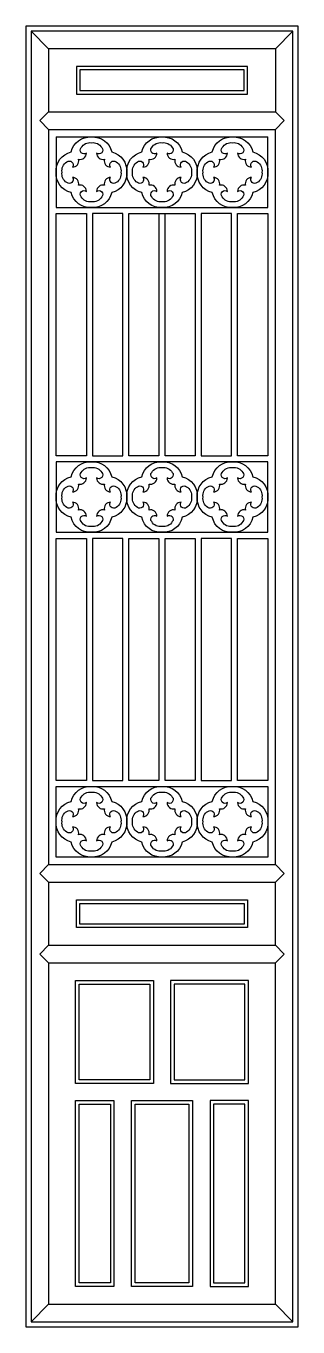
# Model space of a CAD drawing. Header units: metres. Extents: x -2250 to -1710, y -6 to 2574.
import ezdxf

# ---------------------------------------------------------------- set-up
doc = ezdxf.new("R2010")
doc.units = ezdxf.units.M
for name, color, linetype in [('3', 3, 'Continuous'), ('4', 4, 'Continuous'), ('7', 7, 'Continuous')]:
    doc.layers.add(name, color=color, linetype=linetype)

msp = doc.modelspace()

# ---------------------------------------------------------------- linework, layer by layer
at = {"layer": '3'}
for p, q in [((-2239.96, 2564.09), (-2204.96, 2529.09)), ((-1754.96, 2529.09), (-1719.96, 2564.09)), ((-2204.96, 2404.09), (-2222.46, 2386.59)), ((-1754.96, 2404.09), (-1737.46, 2386.59)), ((-2222.46, 2386.59), (-2204.96, 2369.09)), ((-1754.96, 2369.09), (-1737.46, 2386.59)), ((-2189.96, 2214.09), (-1769.96, 2214.09)), ((-2189.96, 2202.09), (-2129.96, 2202.09)), ((-2129.96, 2202.09), (-2129.96, 1722.01)), ((-2045.96, 2202.09), (-1913.96, 2202.09)), ((-1829.96, 1722.01), (-1829.96, 2202.09)), ((-1829.96, 2202.09), (-1769.96, 2202.09)), ((-2129.96, 1722.01), (-2189.96, 1722.01)), ((-1769.96, 1710.01), (-2189.96, 1710.01)), ((-1769.96, 1722.01), (-1829.96, 1722.01)), ((-2189.96, 1570.01), (-1769.96, 1570.01)), ((-2189.96, 1558.01), (-2129.96, 1558.01)), ((-2129.96, 1558.01), (-2129.96, 1078.09)), ((-1829.96, 1078.09), (-1829.96, 1558.01)), ((-1829.96, 1558.01), (-1769.96, 1558.01)), ((-2129.96, 1078.09), (-2189.96, 1078.09)), ((-2189.96, 1066.09), (-1769.96, 1066.09)), ((-1769.96, 1078.09), (-1829.96, 1078.09)), ((-2222.46, 893.59), (-2204.96, 911.09)), ((-1754.96, 911.09), (-1737.46, 893.59)), ((-2204.96, 876.09), (-2222.46, 893.59)), ((-1754.96, 876.09), (-1737.46, 893.59)), ((-2222.46, 733.59), (-2204.96, 751.09)), ((-1754.96, 751.09), (-1737.46, 733.59)), ((-2204.96, 716.09), (-2222.46, 733.59)), ((-1754.96, 716.09), (-1737.46, 733.59)), ((-2239.96, 4.09), (-2204.96, 39.09)), ((-1754.96, 39.09), (-1719.96, 4.09))]:
    msp.add_line(p, q, dxfattribs=at)
for points in [[(-2239.96, 4.09), (-1719.96, 4.09), (-1719.96, 2564.09), (-2239.96, 2564.09)], [(-2149.96, 2439.09), (-1809.96, 2439.09), (-1809.96, 2494.09), (-2149.96, 2494.09)], [(-2142.96, 2446.09), (-1816.96, 2446.09), (-1816.96, 2487.09), (-2142.96, 2487.09)], [(-2117.96, 1722.01), (-2057.96, 1722.01), (-2057.96, 2202.09), (-2117.96, 2202.09)], [(-1901.96, 1722.01), (-1841.96, 1722.01), (-1841.96, 2202.09), (-1901.96, 2202.09)], [(-2117.96, 1078.09), (-2057.96, 1078.09), (-2057.96, 1558.01), (-2117.96, 1558.01)], [(-2045.96, 1558.01), (-1985.96, 1558.01), (-1985.96, 1078.09), (-2045.96, 1078.09)], [(-1973.96, 1558.01), (-1913.96, 1558.01), (-1913.96, 1078.09), (-1973.96, 1078.09)], [(-1901.96, 1078.09), (-1841.96, 1078.09), (-1841.96, 1558.01), (-1901.96, 1558.01)], [(-2149.96, 841.09), (-1809.96, 841.09), (-1809.96, 786.09), (-2149.96, 786.09)], [(-2142.96, 834.09), (-1816.96, 834.09), (-1816.96, 793.09), (-2142.96, 793.09)], [(-2151.69, 681.09), (-1996.96, 681.09), (-1996.96, 477.13), (-2151.69, 477.13)], [(-2144.69, 674.09), (-2003.96, 674.09), (-2003.96, 484.13), (-2144.69, 484.13)], [(-1808.23, 681.09), (-1962.96, 681.09), (-1962.96, 477.13), (-1808.23, 477.13)], [(-1815.23, 674.09), (-1955.96, 674.09), (-1955.96, 484.13), (-1815.23, 484.13)], [(-2151.69, 443.13), (-2075.3, 443.13), (-2075.3, 74.34), (-2151.69, 74.34)], [(-2040.3, 443.13), (-1919.63, 443.13), (-1919.63, 74.34), (-2040.3, 74.34)], [(-1808.23, 443.13), (-1884.63, 443.13), (-1884.63, 74.34), (-1808.23, 74.34)], [(-2144.69, 436.13), (-2082.3, 436.13), (-2082.3, 81.34), (-2144.69, 81.34)], [(-2033.3, 436.13), (-1926.63, 436.13), (-1926.63, 81.34), (-2033.3, 81.34)], [(-1815.23, 436.13), (-1877.63, 436.13), (-1877.63, 81.34), (-1815.23, 81.34)]]:
    msp.add_lwpolyline(points, close=True, dxfattribs=at)
for points in [[(-2189.96, 2284.09, -0.37), (-2160.19, 2324.32, -0.37), (-2119.96, 2354.09, -0.37), (-2079.74, 2324.32, -0.37), (-2049.96, 2284.09, -0.37), (-2079.74, 2243.87, -0.37), (-2119.96, 2214.09, -0.37), (-2160.19, 2243.87, -0.37)], [(-2049.96, 2284.09, -0.37), (-2020.19, 2324.32, -0.37), (-1979.96, 2354.09, -0.37), (-1939.74, 2324.32, -0.37), (-1909.96, 2284.09, -0.37), (-1939.74, 2243.87, -0.37), (-1979.96, 2214.09, -0.37), (-2020.19, 2243.87, -0.37)], [(-1909.96, 2284.09, -0.37), (-1880.19, 2324.32, -0.37), (-1839.96, 2354.09, -0.37), (-1799.74, 2324.32, -0.37), (-1769.96, 2284.09, -0.37), (-1799.74, 2243.87, -0.37), (-1839.96, 2214.09, -0.37), (-1880.19, 2243.87, -0.37)], [(-2145.71, 2309.84, 0.49), (-2130.17, 2321.95, -0.89), (-2140.45, 2332.94, -0.31), (-2119.96, 2342.5, -0.31), (-2099.48, 2332.94, -0.89), (-2109.76, 2321.95, 0.49), (-2094.22, 2309.84, 0.49), (-2082.11, 2294.3, -0.89), (-2071.11, 2304.57, -0.31), (-2061.56, 2284.09, -0.31), (-2071.11, 2263.61, -0.89), (-2082.11, 2273.88, 0.49), (-2094.22, 2258.35, 0.49), (-2109.76, 2246.23, -0.89), (-2099.48, 2235.24, -0.31), (-2119.96, 2225.69, -0.31), (-2140.45, 2235.24, -0.89), (-2130.17, 2246.23, 0.49), (-2145.71, 2258.35, 0.49), (-2157.82, 2273.88, -0.89), (-2168.82, 2263.61, -0.31), (-2178.37, 2284.09, -0.31), (-2168.82, 2304.57, -0.89), (-2157.82, 2294.3, 0.49)], [(-2005.71, 2309.84, 0.49), (-1990.17, 2321.95, -0.89), (-2000.45, 2332.94, -0.31), (-1979.96, 2342.5, -0.31), (-1959.48, 2332.94, -0.89), (-1969.76, 2321.95, 0.49), (-1954.22, 2309.84, 0.49), (-1942.11, 2294.3, -0.89), (-1931.11, 2304.57, -0.31), (-1921.56, 2284.09, -0.31), (-1931.11, 2263.61, -0.89), (-1942.11, 2273.88, 0.49), (-1954.22, 2258.35, 0.49), (-1969.76, 2246.23, -0.89), (-1959.48, 2235.24, -0.31), (-1979.96, 2225.69, -0.31), (-2000.45, 2235.24, -0.89), (-1990.17, 2246.23, 0.49), (-2005.71, 2258.35, 0.49), (-2017.82, 2273.88, -0.89), (-2028.82, 2263.61, -0.31), (-2038.37, 2284.09, -0.31), (-2028.82, 2304.57, -0.89), (-2017.82, 2294.3, 0.49)], [(-1865.71, 2309.84, 0.49), (-1850.17, 2321.95, -0.89), (-1860.45, 2332.94, -0.31), (-1839.96, 2342.5, -0.31), (-1819.48, 2332.94, -0.89), (-1829.76, 2321.95, 0.49), (-1814.22, 2309.84, 0.49), (-1802.11, 2294.3, -0.89), (-1791.11, 2304.57, -0.31), (-1781.56, 2284.09, -0.31), (-1791.11, 2263.61, -0.89), (-1802.11, 2273.88, 0.49), (-1814.22, 2258.35, 0.49), (-1829.76, 2246.23, -0.89), (-1819.48, 2235.24, -0.31), (-1839.96, 2225.69, -0.31), (-1860.45, 2235.24, -0.89), (-1850.17, 2246.23, 0.49), (-1865.71, 2258.35, 0.49), (-1877.82, 2273.88, -0.89), (-1888.82, 2263.61, -0.31), (-1898.37, 2284.09, -0.31), (-1888.82, 2304.57, -0.89), (-1877.82, 2294.3, 0.49)], [(-2189.96, 1640.01, -0.37), (-2160.19, 1680.23, -0.37), (-2119.96, 1710.01, -0.37), (-2079.74, 1680.23, -0.37), (-2049.96, 1640.01, -0.37), (-2079.74, 1599.78, -0.37), (-2119.96, 1570.01, -0.37), (-2160.19, 1599.78, -0.37)], [(-2049.96, 1640.01, -0.37), (-2020.19, 1680.23, -0.37), (-1979.96, 1710.01, -0.37), (-1939.74, 1680.23, -0.37), (-1909.96, 1640.01, -0.37), (-1939.74, 1599.78, -0.37), (-1979.96, 1570.01, -0.37), (-2020.19, 1599.78, -0.37)], [(-1909.96, 1640.01, -0.37), (-1880.19, 1680.23, -0.37), (-1839.96, 1710.01, -0.37), (-1799.74, 1680.23, -0.37), (-1769.96, 1640.01, -0.37), (-1799.74, 1599.78, -0.37), (-1839.96, 1570.01, -0.37), (-1880.19, 1599.78, -0.37)], [(-2145.71, 1665.75, 0.49), (-2130.17, 1677.86, -0.89), (-2140.45, 1688.86, -0.31), (-2119.96, 1698.41, -0.31), (-2099.48, 1688.86, -0.89), (-2109.76, 1677.86, 0.49), (-2094.22, 1665.75, 0.49), (-2082.11, 1650.22, -0.89), (-2071.11, 1660.49, -0.31), (-2061.56, 1640.01, -0.31), (-2071.11, 1619.52, -0.89), (-2082.11, 1629.8, 0.49), (-2094.22, 1614.26, 0.49), (-2109.76, 1602.15, -0.89), (-2099.48, 1591.15, -0.31), (-2119.96, 1581.6, -0.31), (-2140.45, 1591.15, -0.89), (-2130.17, 1602.15, 0.49), (-2145.71, 1614.26, 0.49), (-2157.82, 1629.8, -0.89), (-2168.82, 1619.52, -0.31), (-2178.37, 1640.01, -0.31), (-2168.82, 1660.49, -0.89), (-2157.82, 1650.22, 0.49)], [(-2005.71, 1665.75, 0.49), (-1990.17, 1677.86, -0.89), (-2000.45, 1688.86, -0.31), (-1979.96, 1698.41, -0.31), (-1959.48, 1688.86, -0.89), (-1969.76, 1677.86, 0.49), (-1954.22, 1665.75, 0.49), (-1942.11, 1650.22, -0.89), (-1931.11, 1660.49, -0.31), (-1921.56, 1640.01, -0.31), (-1931.11, 1619.52, -0.89), (-1942.11, 1629.8, 0.49), (-1954.22, 1614.26, 0.49), (-1969.76, 1602.15, -0.89), (-1959.48, 1591.15, -0.31), (-1979.96, 1581.6, -0.31), (-2000.45, 1591.15, -0.89), (-1990.17, 1602.15, 0.49), (-2005.71, 1614.26, 0.49), (-2017.82, 1629.8, -0.89), (-2028.82, 1619.52, -0.31), (-2038.37, 1640.01, -0.31), (-2028.82, 1660.49, -0.89), (-2017.82, 1650.22, 0.49)], [(-1865.71, 1665.75, 0.49), (-1850.17, 1677.86, -0.89), (-1860.45, 1688.86, -0.31), (-1839.96, 1698.41, -0.31), (-1819.48, 1688.86, -0.89), (-1829.76, 1677.86, 0.49), (-1814.22, 1665.75, 0.49), (-1802.11, 1650.22, -0.89), (-1791.11, 1660.49, -0.31), (-1781.56, 1640.01, -0.31), (-1791.11, 1619.52, -0.89), (-1802.11, 1629.8, 0.49), (-1814.22, 1614.26, 0.49), (-1829.76, 1602.15, -0.89), (-1819.48, 1591.15, -0.31), (-1839.96, 1581.6, -0.31), (-1860.45, 1591.15, -0.89), (-1850.17, 1602.15, 0.49), (-1865.71, 1614.26, 0.49), (-1877.82, 1629.8, -0.89), (-1888.82, 1619.52, -0.31), (-1898.37, 1640.01, -0.31), (-1888.82, 1660.49, -0.89), (-1877.82, 1650.22, 0.49)], [(-2189.96, 996.09, -0.37), (-2160.19, 1036.32, -0.37), (-2119.96, 1066.09, -0.37), (-2079.74, 1036.32, -0.37), (-2049.96, 996.09, -0.37), (-2079.74, 955.87, -0.37), (-2119.96, 926.09, -0.37), (-2160.19, 955.87, -0.37)], [(-2049.96, 996.09, -0.37), (-2020.19, 1036.32, -0.37), (-1979.96, 1066.09, -0.37), (-1939.74, 1036.32, -0.37), (-1909.96, 996.09, -0.37), (-1939.74, 955.87, -0.37), (-1979.96, 926.09, -0.37), (-2020.19, 955.87, -0.37)], [(-1909.96, 996.09, -0.37), (-1880.19, 1036.32, -0.37), (-1839.96, 1066.09, -0.37), (-1799.74, 1036.32, -0.37), (-1769.96, 996.09, -0.37), (-1799.74, 955.87, -0.37), (-1839.96, 926.09, -0.37), (-1880.19, 955.87, -0.37)], [(-2145.71, 1021.84, 0.49), (-2130.17, 1033.95, -0.89), (-2140.45, 1044.94, -0.31), (-2119.96, 1054.5, -0.31), (-2099.48, 1044.94, -0.89), (-2109.76, 1033.95, 0.49), (-2094.22, 1021.84, 0.49), (-2082.11, 1006.3, -0.89), (-2071.11, 1016.57, -0.31), (-2061.56, 996.09, -0.31), (-2071.11, 975.61, -0.89), (-2082.11, 985.88, 0.49), (-2094.22, 970.35, 0.49), (-2109.76, 958.23, -0.89), (-2099.48, 947.24, -0.31), (-2119.96, 937.69, -0.31), (-2140.45, 947.24, -0.89), (-2130.17, 958.23, 0.49), (-2145.71, 970.35, 0.49), (-2157.82, 985.88, -0.89), (-2168.82, 975.61, -0.31), (-2178.37, 996.09, -0.31), (-2168.82, 1016.57, -0.89), (-2157.82, 1006.3, 0.49)], [(-2005.71, 1021.84, 0.49), (-1990.17, 1033.95, -0.89), (-2000.45, 1044.94, -0.31), (-1979.96, 1054.5, -0.31), (-1959.48, 1044.94, -0.89), (-1969.76, 1033.95, 0.49), (-1954.22, 1021.84, 0.49), (-1942.11, 1006.3, -0.89), (-1931.11, 1016.57, -0.31), (-1921.56, 996.09, -0.31), (-1931.11, 975.61, -0.89), (-1942.11, 985.88, 0.49), (-1954.22, 970.35, 0.49), (-1969.76, 958.23, -0.89), (-1959.48, 947.24, -0.31), (-1979.96, 937.69, -0.31), (-2000.45, 947.24, -0.89), (-1990.17, 958.23, 0.49), (-2005.71, 970.35, 0.49), (-2017.82, 985.88, -0.89), (-2028.82, 975.61, -0.31), (-2038.37, 996.09, -0.31), (-2028.82, 1016.57, -0.89), (-2017.82, 1006.3, 0.49)], [(-1865.71, 1021.84, 0.49), (-1850.17, 1033.95, -0.89), (-1860.45, 1044.94, -0.31), (-1839.96, 1054.5, -0.31), (-1819.48, 1044.94, -0.89), (-1829.76, 1033.95, 0.49), (-1814.22, 1021.84, 0.49), (-1802.11, 1006.3, -0.89), (-1791.11, 1016.57, -0.31), (-1781.56, 996.09, -0.31), (-1791.11, 975.61, -0.89), (-1802.11, 985.88, 0.49), (-1814.22, 970.35, 0.49), (-1829.76, 958.23, -0.89), (-1819.48, 947.24, -0.31), (-1839.96, 937.69, -0.31), (-1860.45, 947.24, -0.89), (-1850.17, 958.23, 0.49), (-1865.71, 970.35, 0.49), (-1877.82, 985.88, -0.89), (-1888.82, 975.61, -0.31), (-1898.37, 996.09, -0.31), (-1888.82, 1016.57, -0.89), (-1877.82, 1006.3, 0.49)]]:
    msp.add_lwpolyline(points, format="xyb", close=True, dxfattribs=at)
for points in [[(-1985.96, 2202.09), (-1985.96, 1722.01), (-2045.96, 1722.01), (-2045.96, 2202.09)], [(-1913.96, 2202.09), (-1913.96, 1722.01), (-1973.96, 1722.01), (-1973.96, 2202.09)]]:
    msp.add_lwpolyline(points, dxfattribs=at)
at = {"layer": '4'}
msp.add_lwpolyline([(-2249.96, -5.91), (-1709.96, -5.91), (-1709.96, 2574.09), (-2249.96, 2574.09)], close=True, dxfattribs=at)
at = {"layer": '7'}
for p, q in [((-1754.96, 2529.09), (-2204.96, 2529.09)), ((-2204.96, 2529.09), (-2204.96, 2404.09)), ((-1754.96, 2529.09), (-1754.96, 2404.09)), ((-2204.96, 2404.09), (-1754.96, 2404.09)), ((-2204.96, 2369.09), (-2204.96, 911.09)), ((-2204.96, 2369.09), (-1754.96, 2369.09)), ((-2189.96, 2354.09), (-2189.96, 2214.09)), ((-2189.96, 2354.09), (-1769.96, 2354.09)), ((-1769.96, 2214.09), (-1769.96, 2354.09)), ((-1754.96, 911.09), (-1754.96, 2369.09)), ((-2189.96, 1722.01), (-2189.96, 2202.09)), ((-1769.96, 2202.09), (-1769.96, 1722.01)), ((-2189.96, 1710.01), (-2189.96, 1570.01)), ((-1769.96, 1570.01), (-1769.96, 1710.01)), ((-2189.96, 1078.09), (-2189.96, 1558.01)), ((-1769.96, 1558.01), (-1769.96, 1078.09)), ((-2189.96, 926.09), (-2189.96, 1066.09)), ((-1769.96, 1066.09), (-1769.96, 926.09)), ((-2204.96, 911.09), (-1754.96, 911.09)), ((-1769.96, 926.09), (-2189.96, 926.09)), ((-2204.96, 876.09), (-1754.96, 876.09)), ((-2204.96, 876.09), (-2204.96, 751.09)), ((-1754.96, 751.09), (-1754.96, 876.09)), ((-2204.96, 751.09), (-1754.96, 751.09)), ((-2204.96, 716.09), (-2204.96, 39.09)), ((-2204.96, 716.09), (-1754.96, 716.09)), ((-1754.96, 39.09), (-1754.96, 716.09)), ((-2204.96, 39.09), (-1754.96, 39.09))]:
    msp.add_line(p, q, dxfattribs=at)

doc.saveas('drawing.dxf')
